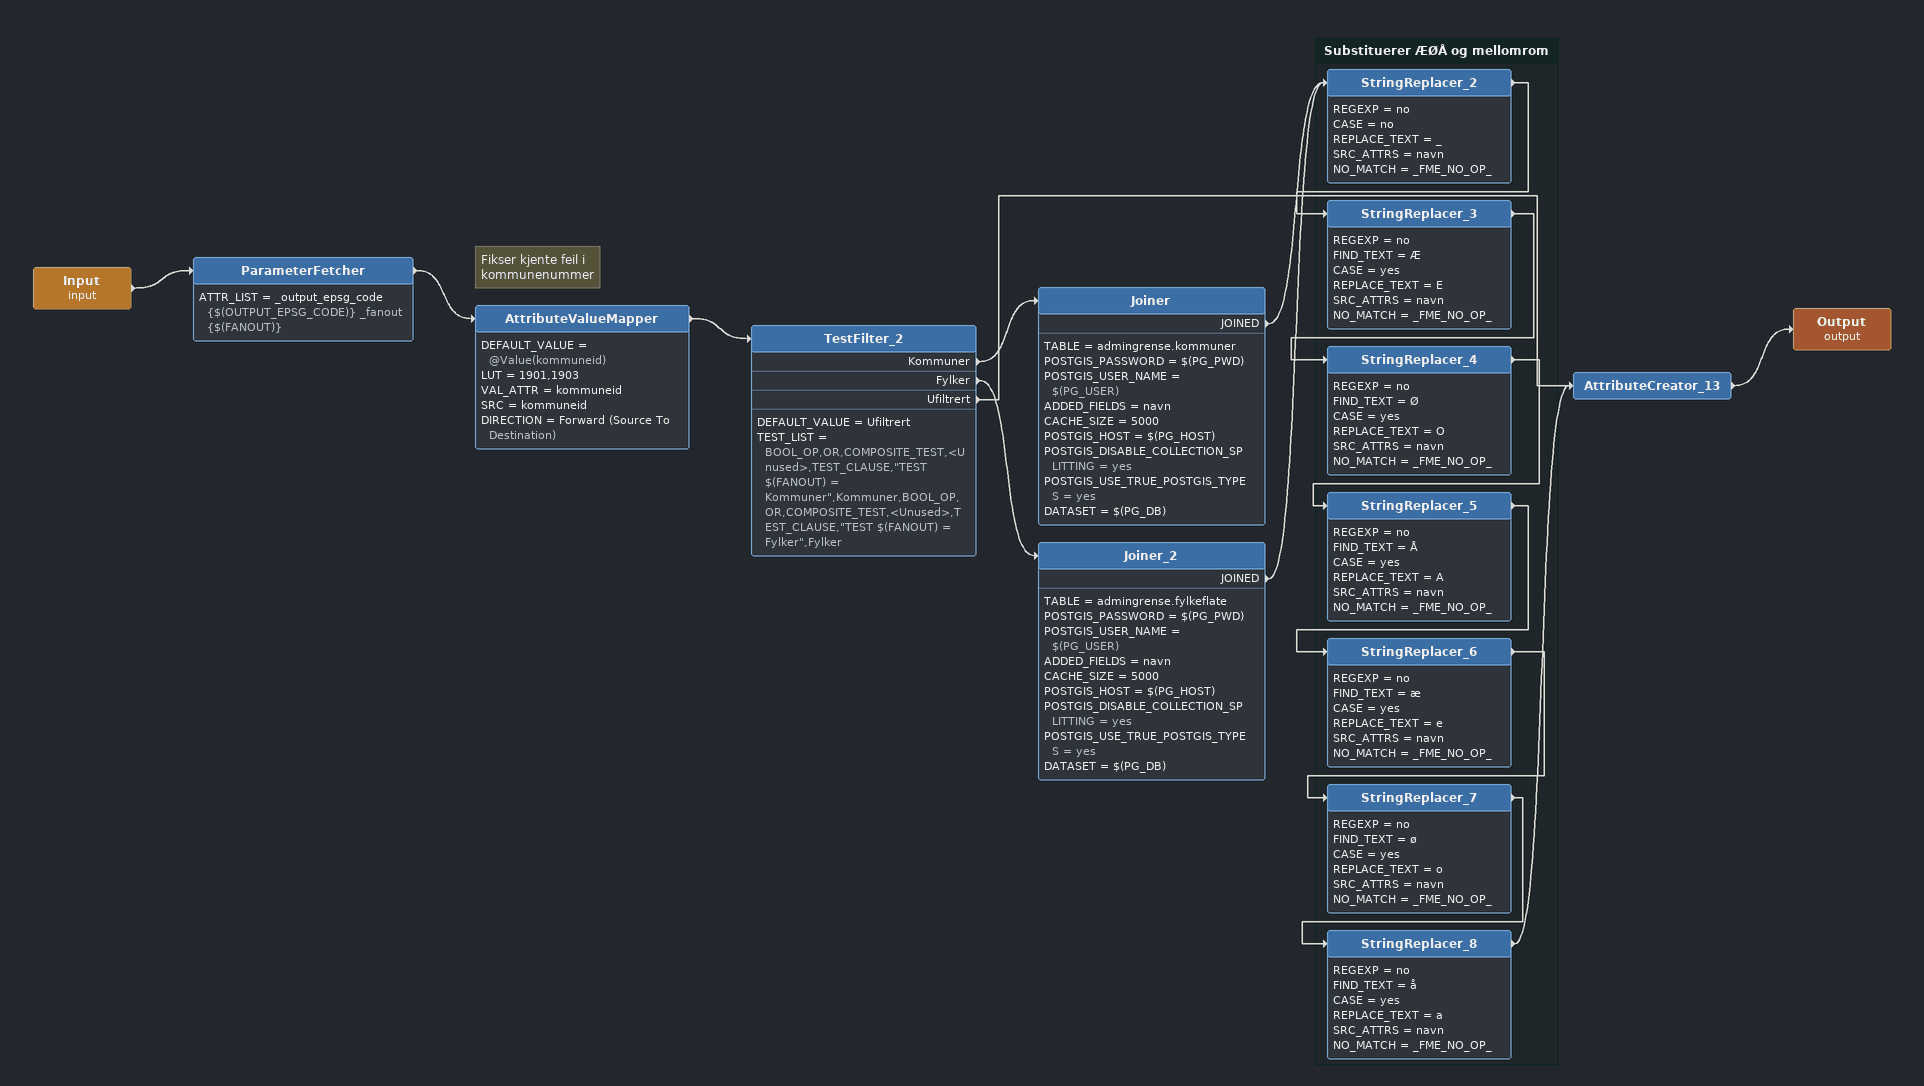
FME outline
Input (input)
    -> ParameterFetcher
ParameterFetcher
    ATTR_LIST = _output_epsg_code {$(OUTPUT_EPSG_CODE)} _fanout {$(FANOUT)}
    -> AttributeValueMapper
Note: Fikser kjente feil i kommunenummer
AttributeValueMapper
    DEFAULT_VALUE = @Value(kommuneid)
    LUT = 1901,1903
    VAL_ATTR = kommuneid
    SRC = kommuneid
    DIRECTION = Forward (Source To Destination)
    -> TestFilter_2
TestFilter_2
    DEFAULT_VALUE = Ufiltrert
    TEST_LIST = BOOL_OP,OR,COMPOSITE_TEST,<Unused>,TEST_CLAUSE,"TEST $(FANOUT) = Kommuner",Kommuner,BOOL_OP,OR,COMPOSITE_TEST,<Unused>,TEST_CLAUSE,"TEST $(FANOUT) = Fylker",Fylker
    Kommuner -> Joiner
    Fylker -> Joiner_2
    Ufiltrert -> AttributeCreator_13
Joiner
    TABLE = admingrense.kommuner
    POSTGIS_PASSWORD = $(PG_PWD)
    POSTGIS_USER_NAME = $(PG_USER)
    ADDED_FIELDS = navn
    CACHE_SIZE = 5000
    POSTGIS_HOST = $(PG_HOST)
    POSTGIS_DISABLE_COLLECTION_SPLITTING = yes
    POSTGIS_USE_TRUE_POSTGIS_TYPES = yes
    DATASET = $(PG_DB)
    JOINED -> StringReplacer_2
Joiner_2
    TABLE = admingrense.fylkeflate
    POSTGIS_PASSWORD = $(PG_PWD)
    POSTGIS_USER_NAME = $(PG_USER)
    ADDED_FIELDS = navn
    CACHE_SIZE = 5000
    POSTGIS_HOST = $(PG_HOST)
    POSTGIS_DISABLE_COLLECTION_SPLITTING = yes
    POSTGIS_USE_TRUE_POSTGIS_TYPES = yes
    DATASET = $(PG_DB)
    JOINED -> StringReplacer_2
AttributeCreator_13
    -> Output (output)
Output (output)

Bookmark: Substituerer ÆØÅ og mellomrom
StringReplacer_2
    REGEXP = no
    CASE = no
    REPLACE_TEXT = _
    SRC_ATTRS = navn
    NO_MATCH = _FME_NO_OP_
    -> StringReplacer_3
StringReplacer_3
    REGEXP = no
    FIND_TEXT = Æ
    CASE = yes
    REPLACE_TEXT = E
    SRC_ATTRS = navn
    NO_MATCH = _FME_NO_OP_
    -> StringReplacer_4
StringReplacer_4
    REGEXP = no
    FIND_TEXT = Ø
    CASE = yes
    REPLACE_TEXT = O
    SRC_ATTRS = navn
    NO_MATCH = _FME_NO_OP_
    -> StringReplacer_5
StringReplacer_5
    REGEXP = no
    FIND_TEXT = Å
    CASE = yes
    REPLACE_TEXT = A
    SRC_ATTRS = navn
    NO_MATCH = _FME_NO_OP_
    -> StringReplacer_6
StringReplacer_6
    REGEXP = no
    FIND_TEXT = æ
    CASE = yes
    REPLACE_TEXT = e
    SRC_ATTRS = navn
    NO_MATCH = _FME_NO_OP_
    -> StringReplacer_7
StringReplacer_7
    REGEXP = no
    FIND_TEXT = ø
    CASE = yes
    REPLACE_TEXT = o
    SRC_ATTRS = navn
    NO_MATCH = _FME_NO_OP_
    -> StringReplacer_8
StringReplacer_8
    REGEXP = no
    FIND_TEXT = å
    CASE = yes
    REPLACE_TEXT = a
    SRC_ATTRS = navn
    NO_MATCH = _FME_NO_OP_
    -> AttributeCreator_13
